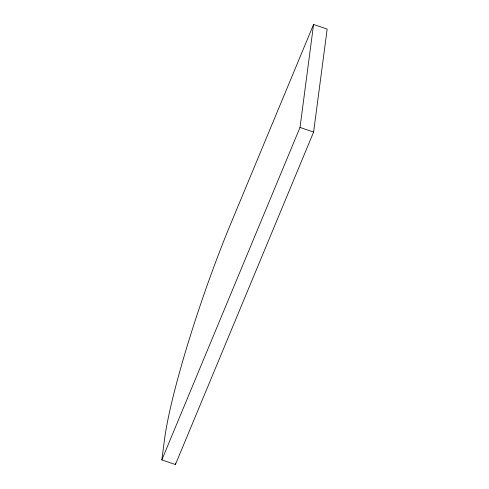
<?xml version="1.0" encoding="UTF-8"?>
<svg xmlns="http://www.w3.org/2000/svg" width="489" height="489" viewBox="0 0 489 489"><rect width="100%" height="100%" fill="white"/><g stroke="black" fill="none" stroke-linecap="round" stroke-linejoin="round"><path stroke-width="0.73" d="M161.835 459.904L164.542 439.305A165.203 18.833 -71.1 0 1 230.667 223.931L313.577 24.45L327.165 29.095L313.608 132.079L175.423 464.55L161.835 459.904L300.02 127.433L313.577 24.45M175.423 464.55L175.618 463.077M300.02 127.433L313.608 132.079"/></g></svg>
